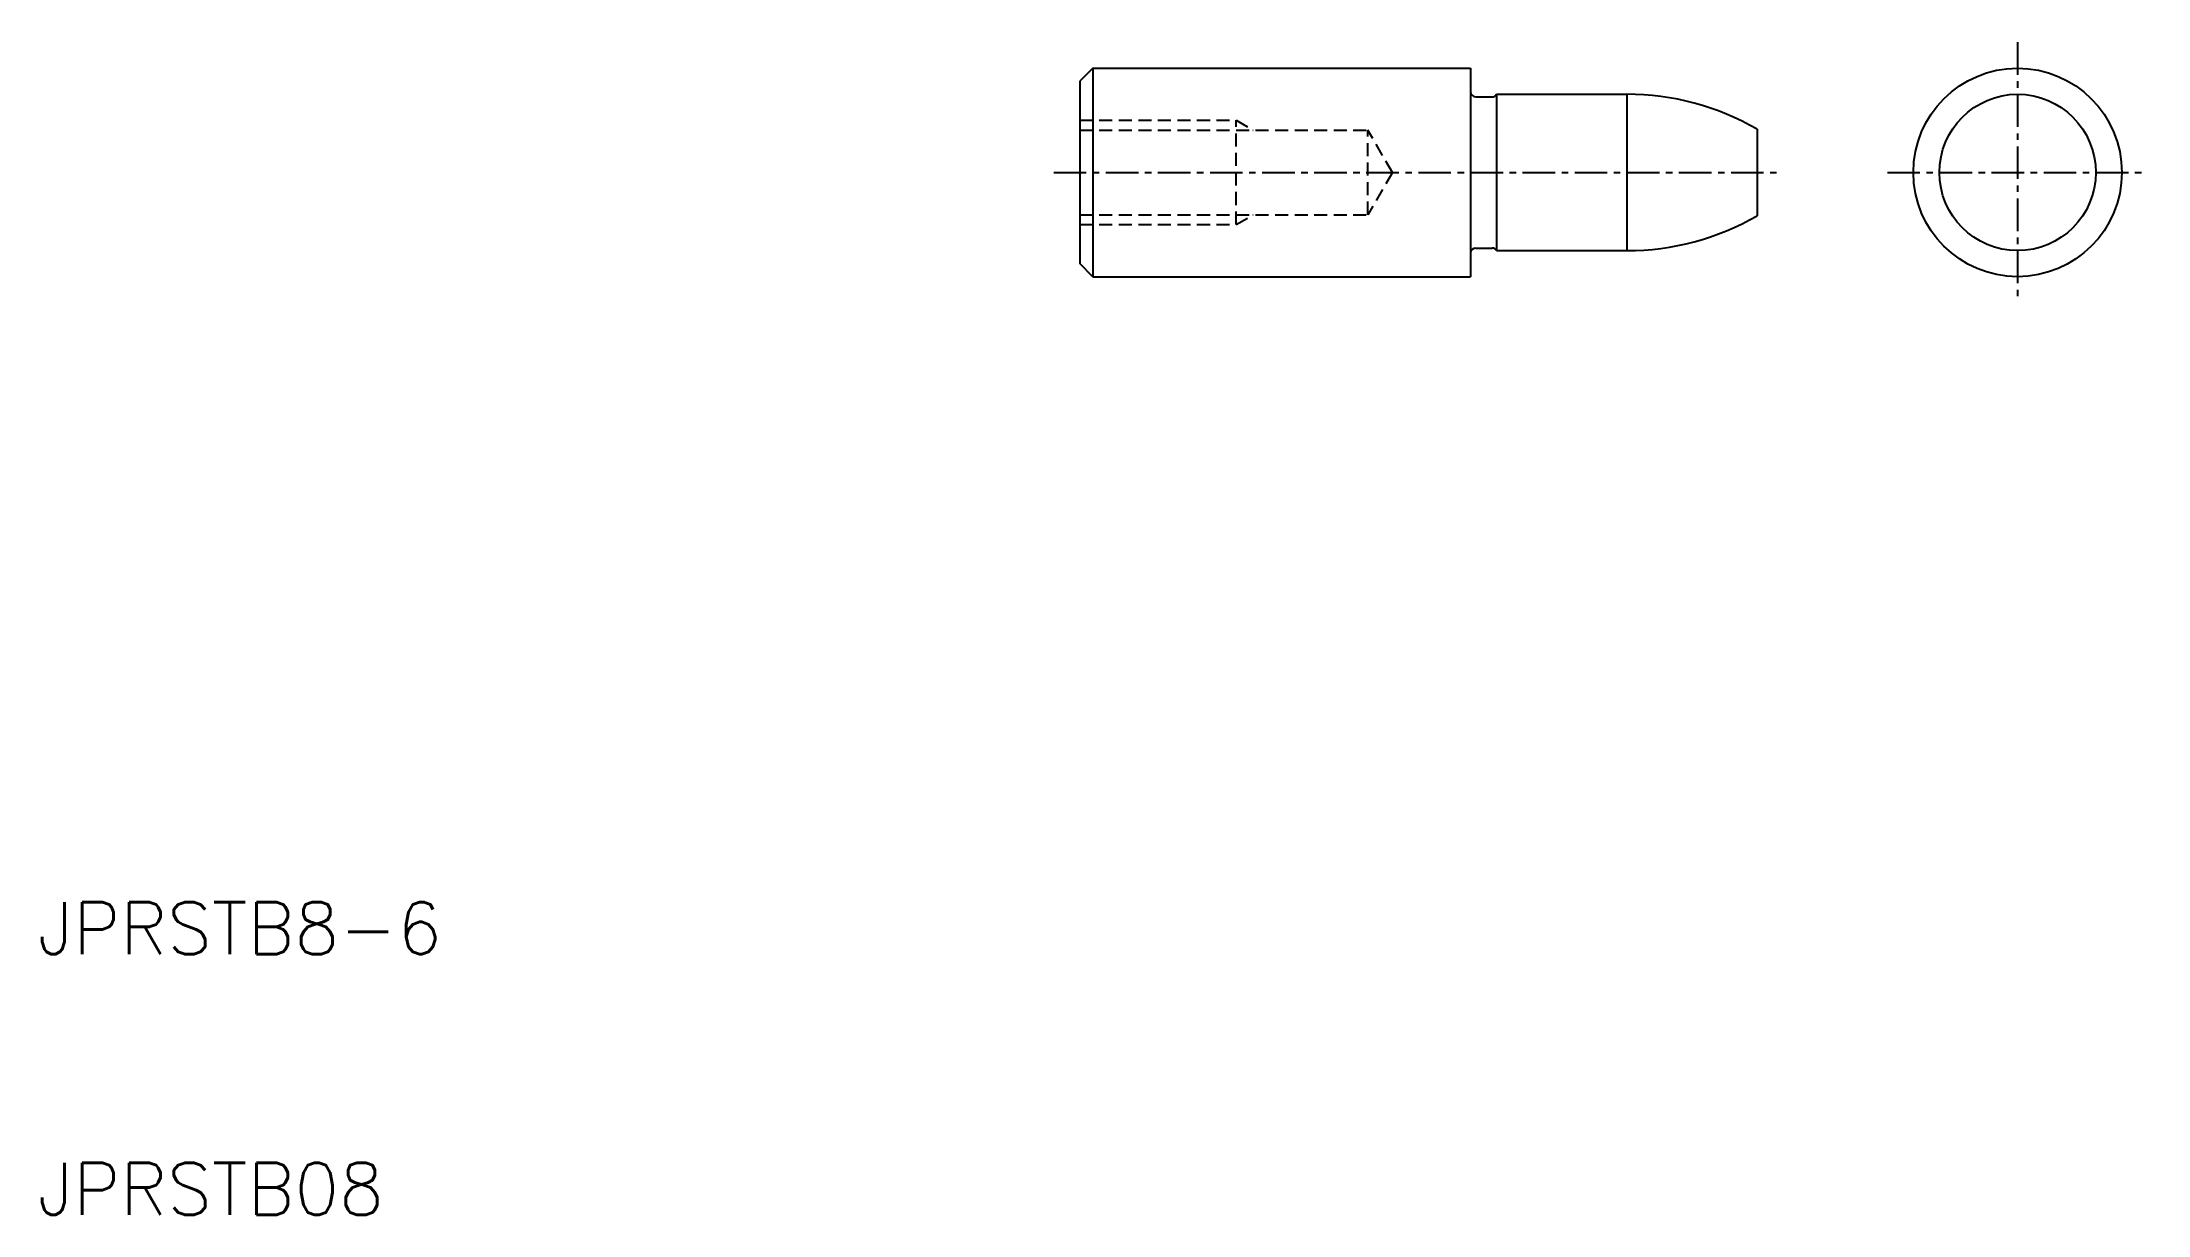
# Model space of a CAD drawing. Extents: x 10.2 to 91, y 10 to 55.
import ezdxf

# ---------------------------------------------------------------- set-up
doc = ezdxf.new("R2010")
doc.units = 0
doc.linetypes.add('CENTER', pattern=[2, 1.25, -0.25, 0.25, -0.25])
doc.linetypes.add('DASHED', pattern=[0.75, 0.5, -0.25])
doc.layers.get('0').update_dxf_attribs({"linetype": 'CONTINUOUS'})
doc.layers.add('CENTER', color=1, linetype='CENTER')
doc.styles.get("Standard").update_dxf_attribs({"font": 'txt.shx'})

msp = doc.modelspace()

# ---------------------------------------------------------------- linework, layer by layer
at = {"color": 7, "linetype": 'CONTINUOUS'}
for p, q in [((50.5, 54), (50, 53.5)), ((50, 53.5), (50, 46.5)), ((50.5, 54), (65, 54)), ((50.5, 54), (50.5, 46)), ((65, 54), (65, 46)), ((65.2, 52.9), (65.827, 52.9)), ((66, 53), (71, 53)), ((66, 53), (66, 47)), ((71, 53), (71, 47)), ((76, 51.66), (76, 48.34)), ((65.2, 47.1), (65.827, 47.1)), ((66, 47), (71, 47)), ((50.5, 46), (50, 46.5)), ((50.5, 46), (65, 46))]:
    msp.add_line(p, q, dxfattribs=at)
at = {"color": 3, "linetype": 'DASHED'}
for p, q in [((50, 52), (56, 52)), ((56, 48), (56, 52)), ((56, 52), (56.656, 51.621)), ((50, 51.621), (61.064, 51.621)), ((61.064, 48.379), (61.064, 51.621)), ((62, 50), (61.064, 51.621)), ((62, 50), (61.064, 48.379)), ((50, 48.379), (61.064, 48.379)), ((50, 48), (56, 48)), ((56, 48), (56.656, 48.379))]:
    msp.add_line(p, q, dxfattribs=at)
at = {"color": 7, "linetype": 'CONTINUOUS'}
for radius in [4, 3]:
    msp.add_circle((86, 50), radius, dxfattribs=at)
for centre, radius, start, end in [((65.2, 53.1), 0.2, 180, 270), ((65.827, 53.1), 0.2, 270, 330), ((71, 43), 10, 60, 90), ((71, 57), 10, 270, 300), ((65.2, 46.9), 0.2, 90, 180), ((65.827, 46.9), 0.2, 30, 90)]:
    msp.add_arc(centre, radius, start, end, dxfattribs=at)
at = {"layer": 'CENTER', "color": 1, "linetype": 'CENTER'}
for p, q in [((86, 55), (86, 45)), ((49, 50), (77, 50)), ((81, 50), (91, 50))]:
    msp.add_line(p, q, dxfattribs=at)

# ---------------------------------------------------------------- texts
at = {"color": 7, "linetype": 'CONTINUOUS'}
for s, p in [('JPRSTB8-6', (10, 20)), ('JPRSTB08', (10, 10))]:
    msp.add_text(s, height=2, dxfattribs=at).set_placement(p)

doc.saveas('drawing.dxf')
